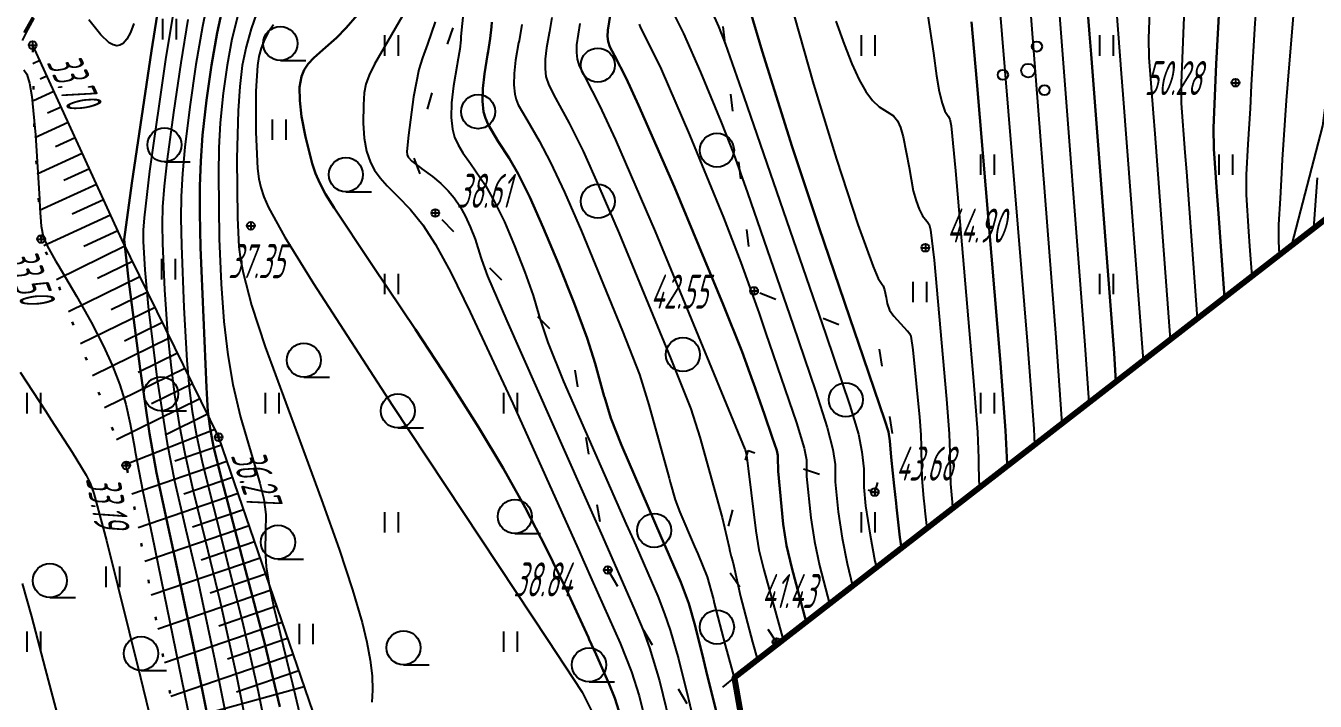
# Model space of a CAD drawing. Extents: x 1233805 to 1234355, y 654698 to 655114.
# Drawn here: x 1234235.86 to 1234273.72, y 655012.12 to 655031.95 of the extents above; entities that cross this region are included whole.
import ezdxf

# ---------------------------------------------------------------- set-up
doc = ezdxf.new("R2010")
doc.units = 0
doc.linetypes.add('ИИDash_05_15', pattern=[2, 0.5, -1.5])
doc.linetypes.add('ИИDot', pattern=[1, 0, -1])
for name, color, linetype, lineweight in [('ИИ_ГОРИЗОНТАЛИ_ОСН', 32, 'Continuous', 25), ('ИИ_ГОРИЗОНТАЛИ_УТОЛЩ', 32, 'Continuous', 30), ('ИИ_ДОРОГИ_АД', 7, 'Continuous', 25), ('ИИ_ОТКОС', 7, 'Continuous', 25), ('ИИ_ОТМЕТКИ', 7, 'Continuous', 25), ('ИИ_УГОДЬЯ', 7, 'Continuous', 25)]:
    doc.layers.add(name, color=color, linetype=linetype, lineweight=lineweight)
doc.layers.add('Оформление точек', color=7, linetype='Continuous')
doc.styles.add('VNIPISIMPLEXCUR', font='simplex.shx', dxfattribs={"width": 0.8, "oblique": 15})
doc.styles.add('ГОСТ 2.304 КУРСИВ', font='cs_gost2304.shx', dxfattribs={"oblique": 15})

# ---------------------------------------------------------------- blocks, each defined once
blk = doc.blocks.new('ИИ05401')
at = {"color": 0, "linetype": 'Continuous', "lineweight": 25}
for points in [[(-0.4, 1.2), (-0.4, 0)], [(0.4, 1.2), (0.4, 0)]]:
    blk.add_lwpolyline(points, dxfattribs=at)
blk = doc.blocks.new('ИИ05394')
at = {"color": 0, "linetype": 'Continuous', "lineweight": 25}
for centre, radius in [((0.52, 1.407), 0.3), ((-1.479, -0.253), 0.3), ((0, 0), 0.4), ((0.958, -1.154), 0.3)]:
    blk.add_circle(centre, radius, dxfattribs=at)
blk = doc.blocks.new('ИИ05368')
at = {"color": 0, "linetype": 'Continuous'}
blk.add_circle((0, 0), 1, dxfattribs=at)
blk = doc.blocks.new('ИИ05379')
at = {"color": 0, "linetype": 'Continuous', "lineweight": 25}
blk.add_lwpolyline([(0, -1), (1.5, -1)], dxfattribs=at)
blk.add_circle((0, 0), 1, dxfattribs=at)
blk = doc.blocks.new('PICKET')
at = {"color": 0, "linetype": 'Continuous', "lineweight": 25}
for p, q in [((-0.23, 0), (0.23, 0)), ((0, 0.23), (0, -0.23))]:
    blk.add_line(p, q, dxfattribs=at)
blk.add_circle((0, 0), 0.23, dxfattribs=at)
at = {"color": 0, "linetype": 'Continuous', "style": 'VNIPISIMPLEXCUR', "oblique": 15, "width": 0.8}
blk.add_attdef('OTMETKA', (1.25, 0.3), '', height=2, dxfattribs=at)
at = {"color": 8, "linetype": 'Continuous', "style": 'VNIPISIMPLEXCUR', "oblique": 15, "width": 0.8, "flags": 1}
blk.add_attdef('NOMER', (1.25, -2.7), '', height=2, dxfattribs=at)

msp = doc.modelspace()

# ---------------------------------------------------------------- linework, layer by layer
at = {"layer": 'ИИ_ГОРИЗОНТАЛИ_ОСН', "flags": 128}
for points, elevation in [([(1234273.518, 655052.762), (1234273.378, 655051.999), (1234273.208, 655051.044), (1234273.083, 655050.068), (1234272.967, 655048.774), (1234272.836, 655046.878), (1234272.783, 655045.808), (1234272.721, 655044.568), (1234272.637, 655043.249), (1234272.607, 655042.8), (1234272.576, 655042.218), (1234272.507, 655040.846), (1234272.178, 655035.105), (1234272.013, 655032.864), (1234271.947, 655032.027), (1234271.843, 655030.205), (1234271.807, 655029.52), (1234271.747, 655028.478), (1234271.696, 655027.574), (1234271.692, 655026.989), (1234271.763, 655025.916), (1234271.795, 655025.484), (1234271.856, 655024.602)], 50.5), ([(1234273.73, 655041.649), (1234273.683, 655041.036), (1234273.488, 655038.307), (1234273.376, 655036.557), (1234273.145, 655033.064), (1234272.948, 655030.717), (1234272.864, 655029.757), (1234272.754, 655028.029), (1234272.732, 655027.623), (1234272.688, 655026.883), (1234272.644, 655026.123), (1234272.642, 655025.625), (1234272.667, 655025.231)], 51), ([(1234265.249, 655033.751), (1234266.105, 655022.804), (1234266.281, 655020.277)], 47), ([(1234240.379, 655033.454), (1234239.968, 655030.965), (1234239.498, 655027.683), (1234239.335, 655026.317), (1234239.311, 655025.95), (1234239.312, 655025.618), (1234239.355, 655024.784), (1234239.453, 655023.716), (1234239.716, 655021.557), (1234240.01, 655019.691), (1234240.231, 655018.595), (1234240.563, 655017.156), (1234240.9, 655015.712), (1234241.415, 655013.32), (1234242.01, 655010.365)], 34.5), ([(1234268.894, 655033.42), (1234268.826, 655031.575), (1234268.84, 655031.024), (1234268.962, 655029.392), (1234269.009, 655028.783), (1234269.462, 655022.744)], 49), ([(1234241.234, 655032.854), (1234241.048, 655031.935), (1234240.859, 655030.818), (1234240.68, 655029.575), (1234240.536, 655028.391), (1234240.464, 655027.614), (1234240.425, 655026.945), (1234240.416, 655026.306), (1234240.433, 655025.5), (1234240.505, 655023.679), (1234240.594, 655022.125), (1234240.663, 655021.319), (1234240.749, 655020.633), (1234240.873, 655019.922), (1234241.049, 655019.105), (1234241.682, 655016.577), (1234242.223, 655014.443), (1234242.687, 655012.412), (1234243.154, 655010.062)], 35.5), ([(1234248.765, 655032.891), (1234248.638, 655031.638), (1234248.631, 655031.539), (1234248.604, 655031.267), (1234248.538, 655030.881), (1234248.526, 655030.815), (1234248.418, 655030.191), (1234248.363, 655029.692), (1234248.353, 655029.265), (1234248.391, 655028.915), (1234248.454, 655028.683), (1234248.555, 655028.457), (1234248.695, 655028.224), (1234248.923, 655027.908), (1234249.364, 655027.268), (1234249.628, 655026.789), (1234249.914, 655026.194), (1234250.216, 655025.489), (1234250.517, 655024.716), (1234250.756, 655024.036), (1234250.936, 655023.428), (1234250.955, 655023.359), (1234251.187, 655022.652), (1234251.652, 655021.511), (1234253.493, 655017.325), (1234253.704, 655016.852), (1234254.419, 655015.205), (1234254.618, 655014.691), (1234254.783, 655014.207), (1234255.024, 655013.367), (1234255.297, 655012.263), (1234255.317, 655012.18), (1234255.445, 655011.65)], 39.5), ([(1234264.42, 655032.892), (1234265.275, 655022.578), (1234265.457, 655020.125), (1234265.479, 655019.654)], 46.5), ([(1234255.832, 655032.773), (1234256.205, 655031.932), (1234256.397, 655031.43), (1234256.942, 655029.867), (1234259.35, 655022.886), (1234260.058, 655020.808), (1234260.31, 655019.965), (1234260.414, 655019.445), (1234260.464, 655018.942), (1234260.468, 655018.5), (1234260.466, 655018.412), (1234260.519, 655017.857), (1234260.649, 655016.994), (1234260.792, 655016.232), (1234260.835, 655016.051)], 43.5), ([(1234269.871, 655032.449), (1234269.781, 655030.267), (1234269.79, 655029.681), (1234269.896, 655028.234), (1234269.94, 655027.664), (1234270.256, 655023.361)], 49.5), ([(1234236.102, 655032.174), (1234235.921, 655031.853), (1234235.756, 655031.521)], 33.5), ([(1234236.169, 655032.402), (1234235.802, 655031.76)], 33), ([(1234239.037, 655032.019), (1234238.932, 655031.755), (1234238.825, 655031.56), (1234238.717, 655031.434), (1234238.628, 655031.382), (1234238.532, 655031.367), (1234238.428, 655031.391), (1234238.315, 655031.452), (1234238.062, 655031.684), (1234237.71, 655032.124)], 33.5), ([(1234240.617, 655032.138), (1234240.41, 655030.862), (1234240.197, 655029.408), (1234240.017, 655028.037), (1234239.929, 655027.243), (1234239.88, 655026.634), (1234239.864, 655026.133), (1234239.873, 655025.559), (1234239.931, 655024.201), (1234240.023, 655022.921), (1234240.116, 655021.997), (1234240.23, 655021.114), (1234240.368, 655020.25), (1234240.53, 655019.398), (1234240.765, 655018.342), (1234241.135, 655016.827), (1234241.562, 655015.077), (1234242.051, 655012.865), (1234242.582, 655010.214)], 35), ([(1234242.089, 655032.254), (1234241.915, 655031.563), (1234241.77, 655030.8), (1234241.655, 655029.974), (1234241.574, 655029.1), (1234241.534, 655028.366), (1234241.516, 655027.593), (1234241.544, 655025.701), (1234241.598, 655024.376), (1234241.678, 655023.276), (1234241.791, 655022.293), (1234241.938, 655021.421), (1234242.164, 655020.466), (1234242.516, 655019.267), (1234242.738, 655018.523), (1234242.852, 655018.058), (1234242.907, 655017.609), (1234242.898, 655017.092), (1234242.886, 655016.558), (1234242.922, 655016.065), (1234243.005, 655015.54), (1234243.141, 655014.874), (1234243.605, 655012.987), (1234243.697, 655012.631), (1234243.981, 655011.429)], 36.5), ([(1234242.637, 655032.309), (1234242.475, 655031.859), (1234242.328, 655031.335), (1234242.219, 655030.782), (1234242.143, 655030.171), (1234242.093, 655029.454), (1234242.059, 655028.052), (1234242.074, 655026.319), (1234242.119, 655025.465), (1234242.169, 655025.091), (1234242.244, 655024.7), (1234242.493, 655023.749), (1234242.895, 655022.524), (1234243.797, 655020.059), (1234244.546, 655018.033), (1234245.059, 655016.59), (1234245.455, 655015.392), (1234245.735, 655014.433), (1234245.875, 655013.854), (1234245.972, 655013.331), (1234246.028, 655012.864), (1234246.043, 655012.449), (1234246.018, 655012.091)], 37), ([(1234246.924, 655032.244), (1234246.492, 655031.502), (1234246.099, 655030.823), (1234245.943, 655030.506), (1234245.85, 655030.242), (1234245.8, 655029.983), (1234245.775, 655029.63), (1234245.767, 655029.098), (1234245.798, 655028.654), (1234245.87, 655028.267), (1234245.983, 655027.94), (1234246.104, 655027.714), (1234246.266, 655027.486), (1234246.472, 655027.25), (1234246.782, 655026.938), (1234247.146, 655026.569), (1234247.52, 655026.113), (1234247.892, 655025.532), (1234248.341, 655024.706), (1234248.912, 655023.549), (1234250.161, 655020.859), (1234252.077, 655016.599), (1234252.257, 655016.197), (1234252.484, 655015.691), (1234253.31, 655013.83), (1234253.65, 655012.988), (1234253.872, 655012.285), (1234254.136, 655011.207)], 38.5), ([(1234247.879, 655032.067), (1234247.653, 655031.409), (1234247.506, 655031.012), (1234247.406, 655030.666), (1234247.249, 655029.866), (1234247.096, 655028.741), (1234247.052, 655028.265), (1234247.058, 655028.163), (1234247.085, 655028.092), (1234247.194, 655027.975), (1234247.484, 655027.761), (1234247.487, 655027.758), (1234247.8, 655027.527), (1234248.047, 655027.32), (1234248.262, 655027.11), (1234248.442, 655026.898), (1234248.608, 655026.656), (1234248.765, 655026.374), (1234248.913, 655026.053), (1234249.055, 655025.687), (1234249.223, 655025.153), (1234249.239, 655025.092), (1234249.42, 655024.606), (1234249.987, 655023.292), (1234252.172, 655018.368), (1234252.758, 655017.05), (1234253.729, 655014.838), (1234253.985, 655014.211), (1234254.179, 655013.688), (1234254.471, 655012.722), (1234254.852, 655011.155)], 39), ([(1234251.308, 655032.192), (1234251.239, 655031.788), (1234251.23, 655031.737), (1234251.155, 655031.307), (1234251.116, 655030.974), (1234251.109, 655030.691), (1234251.133, 655030.46), (1234251.215, 655030.209), (1234251.419, 655029.83), (1234251.821, 655029.091), (1234252.223, 655028.271), (1234252.691, 655027.232), (1234253.285, 655025.854), (1234254.805, 655022.173), (1234255.386, 655020.705), (1234255.651, 655019.878), (1234256.307, 655017.52), (1234256.512, 655016.632), (1234256.533, 655016.525), (1234256.576, 655016.376), (1234256.621, 655016.22), (1234256.647, 655016.093), (1234256.847, 655015.195), (1234257.199, 655013.854), (1234257.342, 655013.34)], 41), ([(1234254.87, 655032.336), (1234255.173, 655031.724), (1234255.669, 655030.592), (1234256.28, 655029.123), (1234256.638, 655028.207), (1234257.049, 655027.044), (1234258.389, 655023.163), (1234259.045, 655021.237), (1234259.391, 655020.159), (1234259.562, 655019.512), (1234259.623, 655019.075), (1234259.626, 655018.82), (1234259.627, 655018.567), (1234259.714, 655017.68), (1234259.831, 655016.906), (1234259.978, 655016.168), (1234260.139, 655015.511)], 43), ([(1234258.42, 655032.243), (1234258.994, 655030.243), (1234259.666, 655028.038), (1234260.288, 655026.121), (1234260.739, 655024.881), (1234260.893, 655024.537), (1234261.008, 655024.358), (1234261.034, 655024.323), (1234261.077, 655024.205), (1234261.121, 655023.976), (1234261.153, 655023.802), (1234261.219, 655023.608), (1234261.351, 655023.423), (1234261.742, 655022.996), (1234261.756, 655022.983), (1234261.813, 655022.919), (1234261.844, 655022.842), (1234261.904, 655022.437), (1234262.1, 655020.466), (1234262.143, 655019.942), (1234262.155, 655019.589), (1234262.156, 655019.486), (1234262.173, 655018.663), (1234262.221, 655018.085), (1234262.248, 655017.828), (1234262.26, 655017.708), (1234262.315, 655017.199)], 44.5), ([(1234259.648, 655032.092), (1234259.887, 655031.412), (1234260.117, 655030.832), (1234260.331, 655030.369), (1234260.525, 655030.026), (1234260.72, 655029.762), (1234260.917, 655029.574), (1234261.154, 655029.425), (1234261.341, 655029.305), (1234261.458, 655029.161), (1234261.544, 655028.967), (1234261.625, 655028.689), (1234261.796, 655027.788), (1234261.921, 655027.106), (1234262, 655026.809), (1234262.091, 655026.565), (1234262.195, 655026.373), (1234262.321, 655026.215), (1234262.327, 655026.208), (1234262.391, 655026.115), (1234262.43, 655025.967), (1234262.53, 655025.074), (1234262.894, 655020.994), (1234262.973, 655019.973), (1234262.994, 655019.423), (1234262.996, 655019.253), (1234263.012, 655018.502), (1234263.057, 655017.967), (1234263.075, 655017.789)], 45), ([(1234262.351, 655032.244), (1234262.509, 655031.149), (1234262.602, 655030.488), (1234262.683, 655030.026), (1234262.766, 655029.678), (1234262.85, 655029.444), (1234262.945, 655029.303), (1234262.947, 655029.3), (1234262.995, 655029.215), (1234263.03, 655029.018), (1234263.159, 655027.691), (1234263.688, 655021.522), (1234263.801, 655020.018), (1234263.834, 655019.258), (1234263.837, 655019.024), (1234263.851, 655018.391)], 45.5), ([(1234266.199, 655032.382), (1234266.96, 655022.574), (1234267.074, 655020.892)], 47.5), ([(1234267.89, 655032.366), (1234268.028, 655030.551), (1234268.077, 655029.932), (1234268.67, 655022.13)], 48.5), ([(1234243.135, 655031.976), (1234242.993, 655031.778), (1234242.873, 655031.554), (1234242.774, 655031.3), (1234242.706, 655031.052), (1234242.661, 655030.783), (1234242.614, 655030.035), (1234242.616, 655028.828), (1234242.667, 655027.763), (1234242.702, 655027.458), (1234242.759, 655027.204), (1234242.852, 655026.931), (1234242.992, 655026.618), (1234243.472, 655025.743), (1234244.308, 655024.388), (1234246.627, 655020.81), (1234250.238, 655015.352), (1234251.179, 655013.939), (1234252.197, 655012.385), (1234252.535, 655011.726)], 37.5), ([(1234250.424, 655031.988), (1234250.344, 655031.514), (1234250.332, 655031.451), (1234250.244, 655030.943), (1234250.199, 655030.551), (1234250.19, 655030.218), (1234250.219, 655029.945), (1234250.259, 655029.791), (1234250.323, 655029.635), (1234250.571, 655029.2), (1234250.936, 655028.576), (1234251.27, 655027.937), (1234251.678, 655027.067), (1234252.178, 655025.925), (1234253.386, 655022.991), (1234253.877, 655021.711), (1234254.153, 655020.82), (1234254.749, 655018.674), (1234254.783, 655018.552), (1234254.929, 655018.037), (1234255.064, 655017.675), (1234255.501, 655016.666), (1234255.595, 655016.455), (1234255.871, 655015.772), (1234256.051, 655015.109), (1234256.077, 655015.003), (1234256.392, 655013.768), (1234256.69, 655012.701)], 40.5), ([(1234252.127, 655032.024), (1234252.034, 655031.398), (1234252.027, 655031.165), (1234252.047, 655030.975), (1234252.111, 655030.777), (1234252.276, 655030.453), (1234252.708, 655029.608), (1234253.175, 655028.606), (1234254.337, 655025.912), (1234256.136, 655021.567), (1234256.224, 655021.354), (1234256.978, 655019.524), (1234256.984, 655019.51), (1234257.022, 655019.347), (1234257.076, 655018.958), (1234257.161, 655018.245), (1234257.295, 655017.128), (1234257.386, 655016.569), (1234257.536, 655015.977), (1234257.69, 655015.417), (1234258.098, 655013.927)], 41.5), ([(1234253.875, 655032.005), (1234253.912, 655031.893), (1234254.007, 655031.706), (1234254.514, 655030.676), (1234255.349, 655028.753), (1234256.348, 655026.327), (1234256.859, 655025.006), (1234257.341, 655023.643), (1234257.39, 655023.502), (1234257.58, 655022.952), (1234258.487, 655020.296), (1234258.716, 655019.557), (1234258.783, 655019.208), (1234258.783, 655019.071), (1234258.787, 655018.722), (1234258.908, 655017.503), (1234259.015, 655016.808), (1234259.164, 655016.104), (1234259.461, 655014.985)], 42.5), ([(1234235.801, 655030.663), (1234235.894, 655030.53), (1234235.975, 655030.272), (1234236.043, 655029.881), (1234236.15, 655028.748), (1234236.261, 655026.864), (1234236.275, 655026.601), (1234236.312, 655026.068), (1234236.37, 655025.767), (1234236.485, 655025.491), (1234236.738, 655025.053), (1234236.804, 655024.943), (1234237.354, 655024.018), (1234237.783, 655023.254), (1234238.136, 655022.569), (1234238.41, 655021.97), (1234238.622, 655021.413), (1234238.796, 655020.844), (1234238.931, 655020.266), (1234239.05, 655019.586), (1234239.073, 655019.44), (1234239.303, 655018.278), (1234239.577, 655016.982), (1234240.865, 655010.667)], 33.5), ([(1234273.78, 655027.487), (1234273.674, 655026.013)], 51.5), ([(1234235.696, 655021.786), (1234236.437, 655020.649), (1234236.609, 655020.389), (1234237.227, 655019.432), (1234237.632, 655018.762), (1234237.754, 655018.524), (1234237.863, 655018.219), (1234238.234, 655016.844), (1234239.226, 655012.82), (1234239.719, 655010.806)], 33), ([(1234235.752, 655015.577), (1234236.026, 655014.615), (1234236.431, 655013.077), (1234236.913, 655011.262)], 32.5)]:
    msp.add_lwpolyline(points, dxfattribs=dict(at, elevation=elevation))
at = {"layer": 'ИИ_ГОРИЗОНТАЛИ_УТОЛЩ', "flags": 128}
for points, elevation in [([(1234239.951, 655033.753), (1234239.55, 655031.222), (1234238.98, 655027.329), (1234238.752, 655025.677), (1234238.882, 655024.512), (1234239.216, 655021.883), (1234239.491, 655019.984), (1234239.697, 655018.828), (1234239.991, 655017.464), (1234240.239, 655016.347), (1234240.779, 655013.775), (1234241.437, 655010.516)], 34), ([(1234266.94, 655033.708), (1234267.095, 655031.71), (1234267.141, 655031.123), (1234267.816, 655022.345), (1234267.87, 655021.509)], 48), ([(1234241.662, 655032.554), (1234241.481, 655031.746), (1234241.313, 655030.801), (1234241.167, 655029.768), (1234241.055, 655028.746), (1234240.998, 655027.98), (1234240.971, 655027.245), (1234240.969, 655026.462), (1234240.994, 655025.441), (1234241.165, 655021.33), (1234241.211, 655020.625), (1234241.271, 655020.132), (1234241.376, 655019.597), (1234241.569, 655018.812), (1234242.112, 655016.751), (1234242.885, 655013.808), (1234243.323, 655011.962)], 36), ([(1234270.912, 655032.616), (1234270.809, 655030.824), (1234270.735, 655028.959), (1234270.741, 655028.339), (1234270.829, 655027.075), (1234270.868, 655026.566), (1234271.053, 655023.979)], 50), ([(1234245.587, 655032.262), (1234245.27, 655031.893), (1234244.986, 655031.598), (1234244.588, 655031.247), (1234244.318, 655031.012), (1234244.152, 655030.835), (1234244.031, 655030.655), (1234243.953, 655030.462), (1234243.901, 655030.153), (1234243.904, 655029.763), (1234243.96, 655029.292), (1234244.076, 655028.691), (1234244.268, 655027.912), (1234244.371, 655027.617), (1234244.493, 655027.337), (1234244.665, 655027.014), (1234244.914, 655026.607), (1234245.985, 655025.004), (1234246.066, 655024.885), (1234247.309, 655023.038), (1234248.295, 655021.531), (1234249.154, 655020.169), (1234249.875, 655018.966), (1234250.522, 655017.811), (1234251.145, 655016.618), (1234251.741, 655015.395), (1234252.384, 655013.99), (1234252.407, 655013.937), (1234252.605, 655013.498), (1234252.994, 655012.623), (1234253.161, 655012.211), (1234253.278, 655011.84)], 38), ([(1234249.545, 655032.059), (1234249.533, 655031.922), (1234249.499, 655031.582), (1234249.438, 655031.198), (1234249.42, 655031.102), (1234249.327, 655030.544), (1234249.28, 655030.108), (1234249.272, 655029.735), (1234249.305, 655029.43), (1234249.356, 655029.241), (1234249.435, 655029.053), (1234249.736, 655028.56), (1234250.053, 655028.066), (1234250.317, 655027.602), (1234250.658, 655026.917), (1234251.057, 655026.034), (1234251.506, 655024.967), (1234251.967, 655023.81), (1234252.348, 655022.783), (1234252.582, 655022.039), (1234252.848, 655021.068), (1234252.85, 655021.06), (1234253.041, 655020.431), (1234253.348, 655019.637), (1234254.532, 655016.918), (1234254.649, 655016.653), (1234255.096, 655015.623), (1234255.329, 655014.99), (1234255.517, 655014.338), (1234255.762, 655013.352), (1234255.841, 655013.019), (1234256.295, 655011.163)], 40), ([(1234253.025, 655032.31), (1234252.951, 655031.821), (1234252.946, 655031.639), (1234252.961, 655031.49), (1234253.012, 655031.334), (1234253.143, 655031.076), (1234253.485, 655030.412), (1234253.855, 655029.627), (1234254.905, 655027.212), (1234256.334, 655023.775), (1234256.894, 655022.377), (1234257.21, 655021.51), (1234257.228, 655021.458), (1234257.547, 655020.543), (1234257.778, 655019.88), (1234257.91, 655019.485), (1234257.943, 655019.341), (1234257.941, 655019.29), (1234257.948, 655018.877), (1234258.103, 655017.326), (1234258.199, 655016.697), (1234258.35, 655016.041), (1234258.777, 655014.454)], 42), ([(1234257.14, 655032.358), (1234257.478, 655031.21), (1234258.365, 655028.402), (1234259.149, 655026.046), (1234260.207, 655022.947), (1234260.305, 655022.66), (1234261.089, 655020.36), (1234261.19, 655020.034), (1234261.23, 655019.771), (1234261.275, 655019.291), (1234261.318, 655018.822), (1234261.358, 655018.447), (1234261.413, 655017.939), (1234261.425, 655017.817), (1234261.521, 655016.941), (1234261.57, 655016.621)], 44), ([(1234263.63, 655032.073), (1234263.788, 655030.308), (1234264.481, 655022.05), (1234264.629, 655020.069), (1234264.674, 655019.092), (1234264.674, 655019.03)], 46)]:
    msp.add_lwpolyline(points, dxfattribs=dict(at, elevation=elevation))
at = {"layer": 'ИИ_ДОРОГИ_АД', "flags": 128}
msp.add_lwpolyline([(1234279.872, 655077.325), (1234278.397, 655067.76), (1234276.293, 655053.142), (1234275.266, 655039.379), (1234273.932, 655029.016), (1234273.028, 655025.511)], dxfattribs=at)
at = {"layer": 'ИИ_ОТКОС'}
for p, q in [((1234236.271, 655030.931, 33.695), (1234236.073, 655030.84, 33.695)), ((1234236.48, 655030.477, 33.695), (1234236.281, 655030.386, 33.695)), ((1234236.688, 655030.023, 33.695), (1234236.092, 655029.75, 33.695)), ((1234236.896, 655029.568, 33.695), (1234236.499, 655029.386, 33.695)), ((1234237.104, 655029.114, 33.695), (1234236.126, 655028.666, 33.695)), ((1234237.312, 655028.66, 33.695), (1234236.736, 655028.395, 33.695)), ((1234237.521, 655028.205, 33.695), (1234236.193, 655027.597, 33.695)), ((1234237.729, 655027.751, 33.695), (1234236.978, 655027.407, 33.695)), ((1234237.937, 655027.297, 33.695), (1234236.26, 655026.528, 33.695)), ((1234238.145, 655026.842, 33.695), (1234237.22, 655026.418, 33.695)), ((1234238.353, 655026.388, 33.695), (1234236.389, 655025.488, 33.695)), ((1234238.562, 655025.934, 33.695), (1234237.564, 655025.476, 33.695)), ((1234238.775, 655025.482, 33.695), (1234236.763, 655024.495, 33.695)), ((1234238.995, 655025.033, 33.695), (1234237.967, 655024.529, 33.695)), ((1234239.215, 655024.585, 33.695), (1234237.116, 655023.555, 33.695)), ((1234239.435, 655024.136, 33.695), (1234238.364, 655023.61, 33.695)), ((1234239.656, 655023.687, 33.695), (1234237.469, 655022.615, 33.695)), ((1234239.876, 655023.239, 33.695), (1234238.761, 655022.692, 33.695)), ((1234240.096, 655022.79, 33.695), (1234237.823, 655021.675, 33.695)), ((1234240.316, 655022.341, 33.695), (1234239.158, 655021.773, 33.695)), ((1234240.536, 655021.893, 33.695), (1234238.176, 655020.735, 33.695)), ((1234240.756, 655021.444, 33.695), (1234239.554, 655020.855, 33.695)), ((1234240.976, 655020.996, 33.695), (1234238.529, 655019.795, 33.695)), ((1234241.196, 655020.547, 33.695), (1234239.951, 655019.936, 33.695)), ((1234241.417, 655020.098, 33.695), (1234238.784, 655019.064, 33.695)), ((1234241.607, 655019.637, 33.695), (1234240.242, 655019.17, 33.695)), ((1234241.769, 655019.165, 33.695), (1234238.973, 655018.206, 33.695)), ((1234241.931, 655018.692, 33.695), (1234240.5, 655018.201, 33.695)), ((1234242.093, 655018.219, 33.695), (1234239.165, 655017.215, 33.695)), ((1234242.255, 655017.746, 33.695), (1234240.758, 655017.233, 33.695)), ((1234242.417, 655017.274, 33.695), (1234239.356, 655016.224, 33.695)), ((1234242.579, 655016.801, 33.695), (1234241.016, 655016.265, 33.695)), ((1234242.741, 655016.328, 33.695), (1234239.547, 655015.234, 33.695)), ((1234242.903, 655015.855, 33.695), (1234241.273, 655015.297, 33.695)), ((1234243.065, 655015.383, 33.695), (1234239.739, 655014.243, 33.695)), ((1234243.227, 655014.91, 33.695), (1234241.531, 655014.329, 33.695)), ((1234243.389, 655014.437, 33.695), (1234239.93, 655013.252, 33.695)), ((1234243.551, 655013.964, 33.695), (1234241.789, 655013.36, 33.695)), ((1234243.714, 655013.492, 33.695), (1234240.122, 655012.261, 33.695)), ((1234243.876, 655013.019, 33.695), (1234242.046, 655012.392, 33.695)), ((1234244.038, 655012.546, 33.695), (1234240.266, 655011.512, 33.695))]:
    msp.add_line(p, q, dxfattribs=at)
at = {"layer": 'ИИ_ОТКОС', "color": 33, "linetype": 'ИИDot', "lineweight": 30, "elevation": 31.465}
msp.add_lwpolyline([(1234241.241, 654992.929), (1234241.22, 654999.293), (1234240.731, 655009.106), (1234238.811, 655019.046), (1234236.313, 655025.691), (1234236.106, 655028.983), (1234236.063, 655031.385)], dxfattribs=at)
at = {"layer": 'ИИ_ОТКОС', "elevation": 33.695}
msp.add_lwpolyline([(1234236.063, 655031.385), (1234238.677, 655025.682), (1234241.525, 655019.877), (1234244.518, 655011.144), (1234245.812, 654999.848), (1234244.61, 654995.84), (1234241.241, 654992.929)], dxfattribs=at)
at = {"layer": 'ИИ_УГОДЬЯ', "linetype": 'ИИDash_05_15', "flags": 128}
msp.add_lwpolyline([(1234250.851, 655046.645), (1234253.793, 655045.814), (1234250.962, 655038.129), (1234249.254, 655034.333), (1234248.15, 655031.187), (1234247.228, 655028.129), (1234247.886, 655026.458), (1234251.887, 655022.408), (1234252.95, 655015.977), (1234255.432, 655011.774), (1234257.906, 655013.862), (1234256.251, 655016.318), (1234257.071, 655019.48), (1234260.788, 655018.264), (1234261.309, 655019.966), (1234260.892, 655022.71), (1234257.245, 655024.169), (1234256.173, 655033.3), (1234258.5, 655036.042), (1234259.972, 655038.773), (1234258.25, 655042.917), (1234263.071, 655045.123), (1234265.048, 655044.554), (1234267.767, 655042.222), (1234269.657, 655042.629), (1234275.779, 655046.261)], dxfattribs=at)
at = {"layer": 'Оформление точек', "color": 41, "lineweight": 80}
msp.add_lwpolyline([(1234283.108, 654912.091), (1234263.065, 654936.588), (1234271.639, 654969.887), (1234262.654, 654978.832), (1234256.669, 655012.818), (1234288.937, 655037.856), (1234333.776, 655050.652), (1234349.327, 655050.821), (1234348.812, 655058.959), (1234353.847, 655093.724), (1234353.334, 655114.319), (1234323.897, 655110.095), (1234294.279, 655109.246), (1234278.101, 655107.867), (1234260.582, 655106.071), (1234251.183, 655108.936), (1234238.712, 655106.566), (1234227.593, 655106.413), (1234221.976, 655100.726), (1234199.442, 655098.648), (1234167.81, 655097.022), (1234151.568, 655095.162)], dxfattribs=at)

# ---------------------------------------------------------------- block references
at = {"layer": 'ИИ_ОТМЕТКИ'}
ref = msp.add_blockref('PICKET', (1234236.063, 655031.385, 33.695), dxfattribs=dict(at, xscale=0.5, yscale=0.5, zscale=0.5))
ref.add_attrib('OTMETKA', '33.70', (1234236.46, 655030.879, 33.695), dxfattribs={"layer": '0', "color": 0, "linetype": 'Continuous', "height": 1, "rotation": 294.6212, "style": 'ГОСТ 2.304 КУРСИВ', "oblique": 15, "width": 0.65})
ref = msp.add_blockref('PICKET', (1234271.38, 655030.281, 50.28), dxfattribs=dict(at, xscale=0.5, yscale=0.5, zscale=0.5))
ref.add_attrib('OTMETKA', '50.28', (1234268.711, 655029.917, 50.28), dxfattribs={"layer": '0', "color": 0, "linetype": 'Continuous', "height": 1, "style": 'ГОСТ 2.304 КУРСИВ', "oblique": 15, "width": 0.65})
ref = msp.add_blockref('PICKET', (1234247.886, 655026.458, 38.614), dxfattribs=dict(at, xscale=0.5, yscale=0.5, zscale=0.5))
ref.add_attrib('OTMETKA', '38.61', (1234248.511, 655026.608, 38.614), dxfattribs={"layer": '0', "color": 0, "linetype": 'Continuous', "height": 1, "style": 'ГОСТ 2.304 КУРСИВ', "oblique": 15, "width": 0.65})
ref = msp.add_blockref('PICKET', (1234262.274, 655025.437, 44.898), dxfattribs=dict(at, xscale=0.5, yscale=0.5, zscale=0.5))
ref.add_attrib('OTMETKA', '44.90', (1234262.899, 655025.587, 44.898), dxfattribs={"layer": '0', "color": 0, "linetype": 'Continuous', "height": 1, "style": 'ГОСТ 2.304 КУРСИВ', "oblique": 15, "width": 0.65})
ref = msp.add_blockref('PICKET', (1234242.47, 655026.081, 37.353), dxfattribs=dict(at, xscale=0.5, yscale=0.5, zscale=0.5))
ref.add_attrib('OTMETKA', '37.35', (1234241.802, 655024.541, 37.353), dxfattribs={"layer": '0', "color": 0, "linetype": 'Continuous', "height": 1, "style": 'ГОСТ 2.304 КУРСИВ', "oblique": 15, "width": 0.65})
ref = msp.add_blockref('PICKET', (1234236.313, 655025.691, 33.497), dxfattribs=dict(at, xscale=0.5, yscale=0.5, zscale=0.5))
ref.add_attrib('OTMETKA', '33.50', (1234235.174, 655025.212, 33.497), dxfattribs={"layer": '0', "color": 0, "linetype": 'Continuous', "height": 1, "rotation": 290.6038, "style": 'ГОСТ 2.304 КУРСИВ', "oblique": 15, "width": 0.65})
ref = msp.add_blockref('PICKET', (1234257.245, 655024.169, 42.546), dxfattribs=dict(at, xscale=0.5, yscale=0.5, zscale=0.5))
ref.add_attrib('OTMETKA', '42.55', (1234254.198, 655023.648, 42.546), dxfattribs={"layer": '0', "color": 0, "linetype": 'Continuous', "height": 1, "style": 'ГОСТ 2.304 КУРСИВ', "oblique": 15, "width": 0.65})
ref = msp.add_blockref('PICKET', (1234241.525, 655019.877, 36.265), dxfattribs=dict(at, xscale=0.5, yscale=0.5, zscale=0.5))
ref.add_attrib('OTMETKA', '36.27', (1234241.87, 655019.334, 36.265), dxfattribs={"layer": '0', "color": 0, "linetype": 'Continuous', "height": 1, "rotation": 288.9177, "style": 'ГОСТ 2.304 КУРСИВ', "oblique": 15, "width": 0.65})
ref = msp.add_blockref('PICKET', (1234260.788, 655018.264, 43.682), dxfattribs=dict(at, xscale=0.5, yscale=0.5, zscale=0.5))
ref.add_attrib('OTMETKA', '43.68', (1234261.4, 655018.598, 43.682), dxfattribs={"layer": '0', "color": 0, "linetype": 'Continuous', "height": 1, "style": 'ГОСТ 2.304 КУРСИВ', "oblique": 15, "width": 0.65})
ref = msp.add_blockref('PICKET', (1234238.811, 655019.046, 33.192), dxfattribs=dict(at, xscale=0.5, yscale=0.5, zscale=0.5))
ref.add_attrib('OTMETKA', '33.19', (1234237.617, 655018.657, 33.192), dxfattribs={"layer": '0', "color": 0, "linetype": 'Continuous', "height": 1, "rotation": 280.9318, "style": 'ГОСТ 2.304 КУРСИВ', "oblique": 15, "width": 0.65})
ref = msp.add_blockref('PICKET', (1234252.95, 655015.977, 38.841), dxfattribs=dict(at, xscale=0.5, yscale=0.5, zscale=0.5))
ref.add_attrib('OTMETKA', '38.84', (1234250.178, 655015.197, 38.841), dxfattribs={"layer": '0', "color": 0, "linetype": 'Continuous', "height": 1, "style": 'ГОСТ 2.304 КУРСИВ', "oblique": 15, "width": 0.65})
ref = msp.add_blockref('PICKET', (1234257.906, 655013.862, 41.427), dxfattribs=dict(at, xscale=0.5, yscale=0.5, zscale=0.5))
ref.add_attrib('OTMETKA', '41.43', (1234257.461, 655014.858, 41.427), dxfattribs={"layer": '0', "color": 0, "linetype": 'Continuous', "height": 1, "style": 'ГОСТ 2.304 КУРСИВ', "oblique": 15, "width": 0.65})
at = {"layer": 'ИИ_УГОДЬЯ', "xscale": 0.5, "yscale": 0.5, "zscale": 0.5}
for name, p in [('ИИ05401', (1234240.077, 655031.552)), ('ИИ05379', (1234243.336, 655031.433, -11.67)), ('ИИ05401', (1234246.592, 655031.075)), ('ИИ05401', (1234260.592, 655031.075)), ('ИИ05401', (1234267.592, 655031.075)), ('ИИ05368', (1234252.656, 655030.8)), ('ИИ05394', (1234265.291, 655030.638, -11.67)), ('ИИ05368', (1234249.142, 655029.432)), ('ИИ05401', (1234243.298, 655028.603)), ('ИИ05379', (1234239.935, 655028.456, -11.67)), ('ИИ05368', (1234256.156, 655028.3)), ('ИИ05379', (1234245.261, 655027.582, -11.67)), ('ИИ05401', (1234264.092, 655027.575)), ('ИИ05401', (1234271.092, 655027.575)), ('ИИ05368', (1234252.656, 655026.8)), ('ИИ05401', (1234240.048, 655024.507)), ('ИИ05401', (1234246.592, 655024.075)), ('ИИ05401', (1234267.592, 655024.075)), ('ИИ05401', (1234262.105, 655023.839)), ('ИИ05379', (1234244.026, 655022.137, -11.67)), ('ИИ05368', (1234255.156, 655022.3)), ('ИИ05379', (1234239.832, 655021.149, -11.67)), ('ИИ05368', (1234259.938, 655020.975)), ('ИИ05401', (1234236.092, 655020.575)), ('ИИ05401', (1234243.092, 655020.575)), ('ИИ05379', (1234246.786, 655020.646, -11.67)), ('ИИ05401', (1234250.092, 655020.575)), ('ИИ05401', (1234264.092, 655020.575)), ('ИИ05379', (1234250.221, 655017.546, -11.67)), ('ИИ05401', (1234246.592, 655017.075)), ('ИИ05401', (1234260.592, 655017.075)), ('ИИ05379', (1234243.267, 655016.792, -11.67)), ('ИИ05368', (1234254.309, 655017.138)), ('ИИ05379', (1234236.568, 655015.664, -11.67)), ('ИИ05401', (1234238.415, 655015.475)), ('ИИ05368', (1234256.156, 655014.3)), ('ИИ05401', (1234244.088, 655013.795)), ('ИИ05401', (1234236.092, 655013.575)), ('ИИ05379', (1234239.245, 655013.525, -11.67)), ('ИИ05379', (1234246.953, 655013.693, -11.67)), ('ИИ05401', (1234250.092, 655013.575)), ('ИИ05379', (1234252.399, 655013.19, -11.67))]:
    msp.add_blockref(name, p, dxfattribs=at)

doc.saveas('drawing.dxf')
